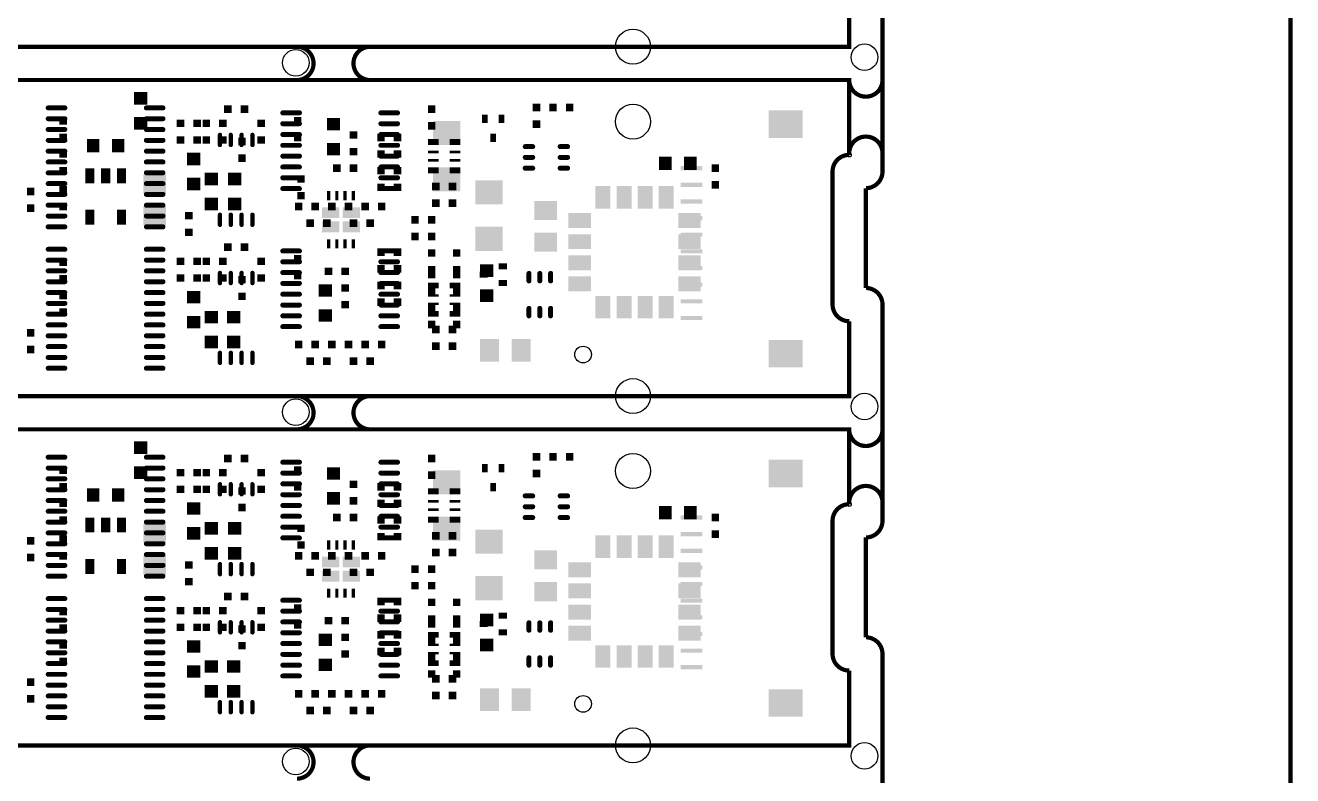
# Model space of a CAD drawing. Header units: inches. Extents: x -27 to 277, y -39 to 189.
# Drawn here: x 200.5 to 276.7, y 84.2 to 129.3 of the extents above; entities that cross this region are included whole.
import ezdxf

# ---------------------------------------------------------------- set-up
doc = ezdxf.new("R2010")
doc.units = ezdxf.units.IN
doc.header["$MEASUREMENT"] = 0
doc.layers.get('0').update_dxf_attribs({"color": 1})
for name, color, linetype in [('11_SPB', 52, 'Continuous'), ('12_SPT', 92, 'Continuous'), ('5_OL', 132, 'Continuous')]:
    doc.layers.add(name, color=color, linetype=linetype)

# ---------------------------------------------------------------- blocks, each defined once
blk = doc.blocks.new('D43ROUND0_254X0_254')
blk.add_circle((0, 0), 0.127)
blk = doc.blocks.new('D44ROUND2_10058X2_10058')
blk.add_circle((0, 0), 1.05)
blk = doc.blocks.new('D47ROUND1_6002X1_6002')
blk.add_circle((0, 0), 0.8)
blk = doc.blocks.new('D174OBLONG0_25999X0_87', base_point=(0.129995, 0.435))
at = {"const_width": 0.129995}
blk.add_lwpolyline([(0.064998, 0.129995, 1), (0.194993, 0.129995), (0.194993, 0.740005, 1), (0.064998, 0.740005), (0.064998, 0.129995)], format="xyb", dxfattribs=at)
blk = doc.blocks.new('D177SQUARE0_45001X0_45001')
blk.add_solid([(-0.225005, -0.225005), (0.225005, -0.225005), (-0.225005, 0.225005), (0.225005, 0.225005)])
blk = doc.blocks.new('D178OBLONG1_3X0_3', base_point=(0.65, 0.15))
at = {"const_width": 0.15}
blk.add_lwpolyline([(0.15, 0.225, 1), (0.15, 0.075), (1.15, 0.075, 1), (1.15, 0.225), (0.15, 0.225)], format="xyb", dxfattribs=at)
blk = doc.blocks.new('D179RECTANGLE0_8X0_75001')
blk.add_solid([(-0.4, -0.375005), (0.4, -0.375005), (-0.4, 0.375005), (0.4, 0.375005)])
blk = doc.blocks.new('D181RECTANGLE0_65001X0_15001')
blk.add_solid([(-0.325005, -0.075005), (0.325005, -0.075005), (-0.325005, 0.075005), (0.325005, 0.075005)])
blk = doc.blocks.new('D182RECTANGLE0_65001X0_35001')
blk.add_solid([(-0.325005, -0.175005), (0.325005, -0.175005), (-0.325005, 0.175005), (0.325005, 0.175005)])
blk = doc.blocks.new('D183OBLONG0_75001X0_3', base_point=(0.375, 0.15))
at = {"const_width": 0.15}
blk.add_lwpolyline([(0.15, 0.225, 1), (0.15, 0.075), (0.60001, 0.075, 1), (0.60001, 0.225), (0.15, 0.225)], format="xyb", dxfattribs=at)
blk = doc.blocks.new('D185RECTANGLE1_15001X1_35001')
blk.add_solid([(-0.575005, -0.675005), (0.575005, -0.675005), (-0.575005, 0.675005), (0.575005, 0.675005)])
blk = doc.blocks.new('D188OBLONG0_3X0_75001', base_point=(0.15, 0.375))
at = {"const_width": 0.15}
blk.add_lwpolyline([(0.075, 0.15, 1), (0.225, 0.15), (0.225, 0.60001, 1), (0.075, 0.60001), (0.075, 0.15)], format="xyb", dxfattribs=at)
blk = doc.blocks.new('D191RECTANGLE1_65001X1_45001')
blk.add_solid([(-0.825005, -0.725005), (0.825005, -0.725005), (-0.825005, 0.725005), (0.825005, 0.725005)])
blk = doc.blocks.new('D192RECTANGLE1_35001X1_15001')
blk.add_solid([(-0.675005, -0.575005), (0.675005, -0.575005), (-0.675005, 0.575005), (0.675005, 0.575005)])
blk = doc.blocks.new('D193RECTANGLE0_5X0_35001')
blk.add_solid([(-0.25, -0.175005), (0.25, -0.175005), (-0.25, 0.175005), (0.25, 0.175005)])
blk = doc.blocks.new('D184RECTANGLE0_75001X0_8')
blk.add_solid([(-0.375005, -0.4), (0.375005, -0.4), (-0.375005, 0.4), (0.375005, 0.4)])
blk = doc.blocks.new('D196RECTANGLE0_9X1_35001')
blk.add_solid([(-0.45, -0.675005), (0.45, -0.675005), (-0.45, 0.675005), (0.45, 0.675005)])
blk = doc.blocks.new('D197RECTANGLE1_35001X0_9')
blk.add_solid([(-0.675005, -0.45), (0.675005, -0.45), (-0.675005, 0.45), (0.675005, 0.45)])
blk = doc.blocks.new('D198RECTANGLE0_35001X0_5')
blk.add_solid([(-0.175005, -0.25), (0.175005, -0.25), (-0.175005, 0.25), (0.175005, 0.25)])
blk = doc.blocks.new('D45ROUND1X1')
blk.add_circle((0, 0), 0.5)
blk = doc.blocks.new('D203RECTANGLE0_2X0_55001')
blk.add_solid([(-0.1, -0.275005), (0.1, -0.275005), (-0.1, 0.275005), (0.1, 0.275005)])
blk = doc.blocks.new('D204RECTANGLE2_05001X1_65001')
blk.add_solid([(-1.025005, -0.825005), (1.025005, -0.825005), (-1.025005, 0.825005), (1.025005, 0.825005)])
blk = doc.blocks.new('D205RECTANGLE1_3X0_25001')
blk.add_solid([(-0.65, -0.125005), (0.65, -0.125005), (-0.65, 0.125005), (0.65, 0.125005)])
blk = doc.blocks.new('D209RECTANGLE0_55001X0_9')
blk.add_solid([(-0.275005, -0.45), (0.275005, -0.45), (-0.275005, 0.45), (0.275005, 0.45)])
blk = doc.blocks.new('D211RECTANGLE1_05001X0_65001')
blk.add_solid([(-0.525005, -0.325005), (0.525005, -0.325005), (-0.525005, 0.325005), (0.525005, 0.325005)])

msp = doc.modelspace()

# ---------------------------------------------------------------- linework, layer by layer
at = {"layer": '5_OL', "const_width": 0.254}
for points in [[(276.5298, 185.60034), (276.5298, -36.10102)], [(252.00102, 133.49986), (252.00102, 120.50014)], [(143.10106, 129.2987), (143.10106, 128.00076), (249.9995, 128.00076), (249.9995, 132.4991)], [(143.10106, 129.30124), (143.10106, 128.00076), (249.9995, 128.00076), (249.9995, 132.4991)], [(249.9995, 121.5009), (249.9995, 125.99924), (158.07944, 125.99924), (158.07944, 123.49988)], [(249.9995, 121.5009), (249.9995, 125.99924), (158.07944, 125.99924), (158.07944, 123.49988)], [(248.99874, 112.49914), (248.99874, 120.50014)], [(248.99874, 112.49914), (248.99874, 120.50014)], [(251.00026, 119.49938), (251.00026, 113.4999)], [(252.00102, 112.49914), (252.00102, 99.49942)], [(143.10106, 108.30052), (143.10106, 107.00004), (249.9995, 107.00004), (249.9995, 111.50092)], [(143.10106, 108.30052), (143.10106, 107.00004), (249.9995, 107.00004), (249.9995, 111.50092)], [(249.9995, 100.50018), (249.9995, 105.00106), (158.07944, 105.00106), (158.07944, 102.49916)], [(249.9995, 100.50018), (249.9995, 105.00106), (158.07944, 105.00106), (158.07944, 102.49916)], [(248.99874, 91.50096), (248.99874, 99.49942)], [(248.99874, 91.50096), (248.99874, 99.49942)], [(251.00026, 98.5012), (251.00026, 92.49918)], [(252.00102, 91.50096), (252.00102, 78.50124)], [(143.10106, 87.2998), (143.10106, 85.99932), (249.9995, 85.99932), (249.9995, 90.5002)], [(143.10106, 87.2998), (143.10106, 85.99932), (249.9995, 85.99932), (249.9995, 90.5002)]]:
    msp.add_lwpolyline(points, dxfattribs=at)
for points in [[(216.79916, 128.00076, -0.414214), (217.79992, 127)], [(220.20022, 127, -0.414214), (221.20098, 128.00076)], [(217.79992, 127, -0.414214), (216.79916, 125.99924)], [(221.20098, 125.99924, -0.414214), (220.20022, 127)], [(251.00026, 125.00102, -0.41347), (249.9995, 125.99924)], [(252.00102, 125.99924, -0.414214), (251.00026, 125.00102)], [(249.9995, 121.59996, -0.414214), (251.00026, 122.60072)], [(251.00026, 122.60072, -0.414214), (252.00102, 121.59996)], [(248.99874, 120.50014, -0.414214), (249.9995, 121.5009)], [(248.99874, 120.50014, -0.414214), (249.9995, 121.5009)], [(252.00102, 120.50014, -0.414214), (251.00026, 119.49938)], [(251.00026, 113.4999, -0.414214), (252.00102, 112.49914)], [(249.9995, 111.50092, -0.41347), (248.99874, 112.49914)], [(249.9995, 111.50092, -0.41347), (248.99874, 112.49914)], [(216.79916, 107.00004, -0.414214), (217.79992, 105.99928)], [(220.20022, 105.99928, -0.414214), (221.20098, 107.00004)], [(217.79992, 105.99928, -0.414214), (216.79916, 105.00106)], [(221.20098, 105.00106, -0.41347), (220.20022, 105.99928)], [(251.00026, 104.0003, -0.414214), (249.9995, 105.00106)], [(252.00102, 105.00106, -0.414214), (251.00026, 104.0003)], [(249.9995, 100.59924, -0.414214), (251.00026, 101.6)], [(251.00026, 101.6, -0.414214), (252.00102, 100.59924)], [(248.99874, 99.49942, -0.414214), (249.9995, 100.50018)], [(248.99874, 99.49942, -0.414214), (249.9995, 100.50018)], [(252.00102, 99.49942, -0.414214), (251.00026, 98.5012)], [(251.00026, 92.49918, -0.41347), (252.00102, 91.50096)], [(249.9995, 90.5002, -0.414214), (248.99874, 91.50096)], [(249.9995, 90.5002, -0.414214), (248.99874, 91.50096)], [(216.79916, 85.99932, -0.41347), (217.79992, 85.0011)], [(220.20022, 85.0011, -0.414214), (221.20098, 85.99932)], [(217.79992, 85.0011, -0.414214), (216.79916, 84.00034)], [(221.20098, 84.00034, -0.414214), (220.20022, 85.0011)]]:
    msp.add_lwpolyline(points, format="xyb", dxfattribs=at)

# ---------------------------------------------------------------- block references
at = {"layer": '11_SPB'}
for name, p in [('D178OBLONG1_3X0_3', (202.3491, 124.32538)), ('D178OBLONG1_3X0_3', (208.24952, 124.32538)), ('D177SQUARE0_45001X0_45001', (212.6488, 124.24918)), ('D177SQUARE0_45001X0_45001', (213.64956, 124.24918)), ('D177SQUARE0_45001X0_45001', (224.89922, 124.24918)), ('D177SQUARE0_45001X0_45001', (231.20096, 124.35078)), ('D177SQUARE0_45001X0_45001', (232.19918, 124.35078)), ('D177SQUARE0_45001X0_45001', (233.19994, 124.35078)), ('D178OBLONG1_3X0_3', (202.3491, 123.67514)), ('D178OBLONG1_3X0_3', (208.24952, 123.67514)), ('D177SQUARE0_45001X0_45001', (209.79892, 123.40082)), ('D177SQUARE0_45001X0_45001', (210.79968, 123.40082)), ('D178OBLONG1_3X0_3', (216.45118, 124.02566)), ('D178OBLONG1_3X0_3', (216.45118, 123.37542)), ('D178OBLONG1_3X0_3', (222.34906, 124.02566)), ('D178OBLONG1_3X0_3', (222.34906, 123.37542)), ('D177SQUARE0_45001X0_45001', (224.89922, 123.25096)), ('D198RECTANGLE0_35001X0_5', (228.09962, 123.67514)), ('D198RECTANGLE0_35001X0_5', (229.10038, 123.67514)), ('D177SQUARE0_45001X0_45001', (231.20096, 123.35002)), ('D178OBLONG1_3X0_3', (202.3491, 123.0249)), ('D178OBLONG1_3X0_3', (208.24952, 123.0249)), ('D174OBLONG0_25999X0_87', (212.17382, 122.40006)), ('D174OBLONG0_25999X0_87', (212.82406, 122.40006)), ('D174OBLONG0_25999X0_87', (213.4743, 122.40006)), ('D174OBLONG0_25999X0_87', (214.12454, 122.40006)), ('D178OBLONG1_3X0_3', (216.45118, 122.72518)), ('D178OBLONG1_3X0_3', (222.34906, 122.72518)), ('D198RECTANGLE0_35001X0_5', (228.6, 122.52452)), ('D178OBLONG1_3X0_3', (202.3491, 122.37466)), ('D178OBLONG1_3X0_3', (208.24952, 122.37466)), ('D177SQUARE0_45001X0_45001', (209.79892, 122.40006)), ('D177SQUARE0_45001X0_45001', (210.79968, 122.40006)), ('D178OBLONG1_3X0_3', (216.45118, 122.07494)), ('D178OBLONG1_3X0_3', (222.34906, 122.07494)), ('D182RECTANGLE0_65001X0_35001', (225.00082, 122.2756)), ('D182RECTANGLE0_65001X0_35001', (226.29876, 122.2756)), ('D183OBLONG0_75001X0_3', (230.74884, 121.99874)), ('D183OBLONG0_75001X0_3', (232.84942, 121.99874)), ('D178OBLONG1_3X0_3', (202.3491, 121.72442)), ('D178OBLONG1_3X0_3', (202.3491, 121.07418)), ('D178OBLONG1_3X0_3', (208.24952, 121.72442)), ('D178OBLONG1_3X0_3', (208.24952, 121.07418)), ('D179RECTANGLE0_8X0_75001', (210.59902, 121.24944)), ('D178OBLONG1_3X0_3', (216.45118, 121.4247)), ('D178OBLONG1_3X0_3', (222.34906, 121.4247)), ('D181RECTANGLE0_65001X0_15001', (225.00082, 121.67616)), ('D181RECTANGLE0_65001X0_15001', (225.00082, 121.17578)), ('D181RECTANGLE0_65001X0_15001', (226.29876, 121.67616)), ('D181RECTANGLE0_65001X0_15001', (226.29876, 121.17578)), ('D183OBLONG0_75001X0_3', (230.74884, 121.35104)), ('D183OBLONG0_75001X0_3', (232.84942, 121.35104)), ('D184RECTANGLE0_75001X0_8', (238.9505, 121.00052)), ('D184RECTANGLE0_75001X0_8', (240.4491, 121.00052)), ('D178OBLONG1_3X0_3', (202.3491, 120.42394)), ('D178OBLONG1_3X0_3', (208.24952, 120.42394)), ('D178OBLONG1_3X0_3', (216.45118, 120.77446)), ('D178OBLONG1_3X0_3', (222.34906, 120.77446)), ('D182RECTANGLE0_65001X0_35001', (225.00082, 120.5738)), ('D182RECTANGLE0_65001X0_35001', (226.29876, 120.5738)), ('D183OBLONG0_75001X0_3', (230.74884, 120.7008)), ('D183OBLONG0_75001X0_3', (232.84942, 120.7008)), ('D177SQUARE0_45001X0_45001', (241.95024, 120.7008)), ('D178OBLONG1_3X0_3', (202.3491, 119.7737)), ('D178OBLONG1_3X0_3', (208.24952, 119.7737)), ('D179RECTANGLE0_8X0_75001', (210.59902, 119.75084)), ('D178OBLONG1_3X0_3', (216.45118, 120.12422)), ('D178OBLONG1_3X0_3', (216.45118, 119.47398)), ('D178OBLONG1_3X0_3', (222.34906, 120.12422)), ('D178OBLONG1_3X0_3', (222.34906, 119.47398)), ('D177SQUARE0_45001X0_45001', (225.15068, 119.60098)), ('D177SQUARE0_45001X0_45001', (226.1489, 119.60098)), ('D191RECTANGLE1_65001X1_45001', (228.35108, 119.24792)), ('D196RECTANGLE0_9X1_35001', (235.19384, 118.95074)), ('D196RECTANGLE0_9X1_35001', (236.46384, 118.95074)), ('D196RECTANGLE0_9X1_35001', (237.73384, 118.95074)), ('D196RECTANGLE0_9X1_35001', (239.00384, 118.95074)), ('D177SQUARE0_45001X0_45001', (241.95024, 119.70004)), ('D177SQUARE0_45001X0_45001', (200.7997, 119.29872)), ('D178OBLONG1_3X0_3', (202.3491, 119.126)), ('D178OBLONG1_3X0_3', (208.24952, 119.126)), ('D177SQUARE0_45001X0_45001', (200.7997, 118.3005)), ('D178OBLONG1_3X0_3', (202.3491, 118.47576)), ('D178OBLONG1_3X0_3', (208.24952, 118.47576)), ('D177SQUARE0_45001X0_45001', (216.90076, 118.39956)), ('D177SQUARE0_45001X0_45001', (217.89898, 118.39956)), ('D177SQUARE0_45001X0_45001', (218.89974, 118.39956)), ('D177SQUARE0_45001X0_45001', (219.9005, 118.39956)), ('D177SQUARE0_45001X0_45001', (220.90126, 118.39956)), ('D177SQUARE0_45001X0_45001', (221.89948, 118.39956)), ('D177SQUARE0_45001X0_45001', (225.15068, 118.60022)), ('D177SQUARE0_45001X0_45001', (226.1489, 118.60022)), ('D192RECTANGLE1_35001X1_15001', (231.7496, 118.15318)), ('D178OBLONG1_3X0_3', (202.3491, 117.82552)), ('D178OBLONG1_3X0_3', (202.3491, 117.17528)), ('D178OBLONG1_3X0_3', (208.24952, 117.82552)), ('D178OBLONG1_3X0_3', (208.24952, 117.17528)), ('D174OBLONG0_25999X0_87', (212.17382, 117.59946)), ('D174OBLONG0_25999X0_87', (212.82406, 117.59946)), ('D174OBLONG0_25999X0_87', (213.4743, 117.59946)), ('D174OBLONG0_25999X0_87', (214.12454, 117.59946)), ('D177SQUARE0_45001X0_45001', (217.59926, 117.3988)), ('D177SQUARE0_45001X0_45001', (218.60002, 117.3988)), ('D177SQUARE0_45001X0_45001', (220.20022, 117.3988)), ('D177SQUARE0_45001X0_45001', (221.20098, 117.3988)), ('D177SQUARE0_45001X0_45001', (223.901, 117.59946)), ('D177SQUARE0_45001X0_45001', (224.89922, 117.59946)), ('D197RECTANGLE1_35001X0_9', (233.79938, 117.55374)), ('D197RECTANGLE1_35001X0_9', (240.40084, 117.55374)), ('D177SQUARE0_45001X0_45001', (223.901, 116.5987)), ('D177SQUARE0_45001X0_45001', (224.89922, 116.5987)), ('D191RECTANGLE1_65001X1_45001', (228.35108, 116.45392)), ('D192RECTANGLE1_35001X1_15001', (231.7496, 116.24818)), ('D197RECTANGLE1_35001X0_9', (233.79938, 116.28374)), ('D197RECTANGLE1_35001X0_9', (240.40084, 116.28374)), ('D178OBLONG1_3X0_3', (202.3491, 115.824)), ('D178OBLONG1_3X0_3', (208.24952, 115.824)), ('D177SQUARE0_45001X0_45001', (212.6488, 115.951)), ('D177SQUARE0_45001X0_45001', (213.64956, 115.951)), ('D178OBLONG1_3X0_3', (216.45118, 115.72494)), ('D178OBLONG1_3X0_3', (222.34906, 115.72494)), ('D177SQUARE0_45001X0_45001', (224.89922, 115.60048)), ('D177SQUARE0_45001X0_45001', (226.40036, 115.60048)), ('D178OBLONG1_3X0_3', (202.3491, 115.17376)), ('D178OBLONG1_3X0_3', (208.24952, 115.17376)), ('D177SQUARE0_45001X0_45001', (209.79892, 115.1001)), ('D177SQUARE0_45001X0_45001', (210.79968, 115.1001)), ('D178OBLONG1_3X0_3', (216.45118, 115.0747)), ('D178OBLONG1_3X0_3', (222.34906, 115.0747)), ('D197RECTANGLE1_35001X0_9', (233.79938, 115.01374)), ('D197RECTANGLE1_35001X0_9', (240.40084, 115.01374)), ('D178OBLONG1_3X0_3', (202.3491, 114.52606)), ('D178OBLONG1_3X0_3', (208.24952, 114.52606)), ('D177SQUARE0_45001X0_45001', (209.79892, 114.09934)), ('D177SQUARE0_45001X0_45001', (210.79968, 114.09934)), ('D174OBLONG0_25999X0_87', (212.17382, 114.09934)), ('D174OBLONG0_25999X0_87', (212.82406, 114.09934)), ('D174OBLONG0_25999X0_87', (213.4743, 114.09934)), ('D174OBLONG0_25999X0_87', (214.12454, 114.09934)), ('D178OBLONG1_3X0_3', (216.45118, 114.42446)), ('D178OBLONG1_3X0_3', (222.34906, 114.42446)), ('D177SQUARE0_45001X0_45001', (224.89922, 114.59972)), ('D177SQUARE0_45001X0_45001', (226.40036, 114.59972)), ('D193RECTANGLE0_5X0_35001', (228.02596, 114.3)), ('D193RECTANGLE0_5X0_35001', (229.17404, 114.80038)), ('D188OBLONG0_3X0_75001', (230.74884, 114.15014)), ('D188OBLONG0_3X0_75001', (231.39908, 114.15014)), ('D188OBLONG0_3X0_75001', (232.04932, 114.15014)), ('D178OBLONG1_3X0_3', (202.3491, 113.87582)), ('D178OBLONG1_3X0_3', (208.24952, 113.87582)), ('D178OBLONG1_3X0_3', (216.45118, 113.77422)), ('D178OBLONG1_3X0_3', (222.34906, 113.77422)), ('D182RECTANGLE0_65001X0_35001', (225.00082, 113.64976)), ('D182RECTANGLE0_65001X0_35001', (226.29876, 113.64976)), ('D193RECTANGLE0_5X0_35001', (229.17404, 113.79962)), ('D197RECTANGLE1_35001X0_9', (233.79938, 113.74374)), ('D197RECTANGLE1_35001X0_9', (240.40084, 113.74374)), ('D178OBLONG1_3X0_3', (202.3491, 113.22558)), ('D178OBLONG1_3X0_3', (208.24952, 113.22558)), ('D179RECTANGLE0_8X0_75001', (210.59902, 112.94872)), ('D178OBLONG1_3X0_3', (216.45118, 113.12398)), ('D178OBLONG1_3X0_3', (222.34906, 113.12398)), ('D181RECTANGLE0_65001X0_15001', (225.00082, 113.05032)), ('D181RECTANGLE0_65001X0_15001', (226.29876, 113.05032)), ('D196RECTANGLE0_9X1_35001', (235.19384, 112.34928)), ('D196RECTANGLE0_9X1_35001', (236.46384, 112.34928)), ('D196RECTANGLE0_9X1_35001', (237.73384, 112.34928)), ('D196RECTANGLE0_9X1_35001', (239.00384, 112.34928)), ('D178OBLONG1_3X0_3', (202.3491, 112.57534)), ('D178OBLONG1_3X0_3', (202.3491, 111.9251)), ('D178OBLONG1_3X0_3', (208.24952, 112.57534)), ('D178OBLONG1_3X0_3', (208.24952, 111.9251)), ('D178OBLONG1_3X0_3', (216.45118, 112.47374)), ('D178OBLONG1_3X0_3', (222.34906, 112.47374)), ('D181RECTANGLE0_65001X0_15001', (225.00082, 112.54994)), ('D182RECTANGLE0_65001X0_35001', (225.00082, 111.9505)), ('D181RECTANGLE0_65001X0_15001', (226.29876, 112.54994)), ('D182RECTANGLE0_65001X0_35001', (226.29876, 111.9505)), ('D188OBLONG0_3X0_75001', (230.74884, 112.04956)), ('D188OBLONG0_3X0_75001', (231.39908, 112.04956)), ('D188OBLONG0_3X0_75001', (232.04932, 112.04956)), ('D178OBLONG1_3X0_3', (202.3491, 111.27486)), ('D178OBLONG1_3X0_3', (208.24952, 111.27486)), ('D179RECTANGLE0_8X0_75001', (210.59902, 111.45012)), ('D178OBLONG1_3X0_3', (216.45118, 111.82604)), ('D178OBLONG1_3X0_3', (216.45118, 111.1758)), ('D178OBLONG1_3X0_3', (222.34906, 111.82604)), ('D178OBLONG1_3X0_3', (222.34906, 111.1758)), ('D177SQUARE0_45001X0_45001', (225.15068, 111.00054)), ('D177SQUARE0_45001X0_45001', (226.1489, 111.00054)), ('D177SQUARE0_45001X0_45001', (200.7997, 110.79988)), ('D178OBLONG1_3X0_3', (202.3491, 110.62462)), ('D178OBLONG1_3X0_3', (208.24952, 110.62462)), ('D177SQUARE0_45001X0_45001', (200.7997, 109.79912)), ('D178OBLONG1_3X0_3', (202.3491, 109.97438)), ('D178OBLONG1_3X0_3', (208.24952, 109.97438)), ('D174OBLONG0_25999X0_87', (212.17382, 109.29874)), ('D174OBLONG0_25999X0_87', (212.82406, 109.29874)), ('D174OBLONG0_25999X0_87', (213.4743, 109.29874)), ('D174OBLONG0_25999X0_87', (214.12454, 109.29874)), ('D177SQUARE0_45001X0_45001', (216.90076, 110.09884)), ('D177SQUARE0_45001X0_45001', (217.89898, 110.09884)), ('D177SQUARE0_45001X0_45001', (218.89974, 110.09884)), ('D177SQUARE0_45001X0_45001', (219.9005, 110.09884)), ('D177SQUARE0_45001X0_45001', (220.90126, 110.09884)), ('D177SQUARE0_45001X0_45001', (221.89948, 110.09884)), ('D177SQUARE0_45001X0_45001', (225.15068, 109.99978)), ('D177SQUARE0_45001X0_45001', (226.1489, 109.99978)), ('D185RECTANGLE1_15001X1_35001', (228.3714, 109.75086)), ('D185RECTANGLE1_15001X1_35001', (230.2764, 109.75086)), ('D45ROUND1X1', (234.00004, 109.4994)), ('D178OBLONG1_3X0_3', (202.3491, 109.32414)), ('D178OBLONG1_3X0_3', (208.24952, 109.32414)), ('D177SQUARE0_45001X0_45001', (217.59926, 109.10062)), ('D177SQUARE0_45001X0_45001', (218.60002, 109.10062)), ('D177SQUARE0_45001X0_45001', (220.20022, 109.10062)), ('D177SQUARE0_45001X0_45001', (221.20098, 109.10062)), ('D178OBLONG1_3X0_3', (202.3491, 108.6739)), ('D178OBLONG1_3X0_3', (208.24952, 108.6739)), ('D178OBLONG1_3X0_3', (202.3491, 103.32466)), ('D178OBLONG1_3X0_3', (208.24952, 103.32466)), ('D177SQUARE0_45001X0_45001', (212.6488, 103.251)), ('D177SQUARE0_45001X0_45001', (213.64956, 103.251)), ('D178OBLONG1_3X0_3', (216.45118, 103.02494)), ('D178OBLONG1_3X0_3', (222.34906, 103.02494)), ('D177SQUARE0_45001X0_45001', (224.89922, 103.251)), ('D198RECTANGLE0_35001X0_5', (228.09962, 102.67442)), ('D198RECTANGLE0_35001X0_5', (229.10038, 102.67442)), ('D177SQUARE0_45001X0_45001', (231.20096, 103.35006)), ('D177SQUARE0_45001X0_45001', (232.19918, 103.35006)), ('D177SQUARE0_45001X0_45001', (233.19994, 103.35006)), ('D178OBLONG1_3X0_3', (202.3491, 102.67442)), ('D178OBLONG1_3X0_3', (202.3491, 102.02418)), ('D178OBLONG1_3X0_3', (208.24952, 102.67442)), ('D178OBLONG1_3X0_3', (208.24952, 102.02418)), ('D177SQUARE0_45001X0_45001', (209.79892, 102.4001)), ('D177SQUARE0_45001X0_45001', (210.79968, 102.4001)), ('D178OBLONG1_3X0_3', (216.45118, 102.3747)), ('D178OBLONG1_3X0_3', (222.34906, 102.3747)), ('D177SQUARE0_45001X0_45001', (224.89922, 102.25024)), ('D177SQUARE0_45001X0_45001', (231.20096, 102.3493)), ('D178OBLONG1_3X0_3', (202.3491, 101.37394)), ('D178OBLONG1_3X0_3', (208.24952, 101.37394)), ('D177SQUARE0_45001X0_45001', (209.79892, 101.39934)), ('D177SQUARE0_45001X0_45001', (210.79968, 101.39934)), ('D174OBLONG0_25999X0_87', (212.17382, 101.39934)), ('D174OBLONG0_25999X0_87', (212.82406, 101.39934)), ('D174OBLONG0_25999X0_87', (213.4743, 101.39934)), ('D174OBLONG0_25999X0_87', (214.12454, 101.39934)), ('D178OBLONG1_3X0_3', (216.45118, 101.72446)), ('D178OBLONG1_3X0_3', (222.34906, 101.72446)), ('D182RECTANGLE0_65001X0_35001', (225.00082, 101.27488)), ('D182RECTANGLE0_65001X0_35001', (226.29876, 101.27488)), ('D198RECTANGLE0_35001X0_5', (228.6, 101.5238)), ('D178OBLONG1_3X0_3', (202.3491, 100.7237)), ('D178OBLONG1_3X0_3', (208.24952, 100.7237)), ('D179RECTANGLE0_8X0_75001', (210.59902, 100.24872)), ('D178OBLONG1_3X0_3', (216.45118, 101.07422)), ('D178OBLONG1_3X0_3', (216.45118, 100.42398)), ('D178OBLONG1_3X0_3', (222.34906, 101.07422)), ('D178OBLONG1_3X0_3', (222.34906, 100.42398)), ('D181RECTANGLE0_65001X0_15001', (225.00082, 100.67544)), ('D181RECTANGLE0_65001X0_15001', (226.29876, 100.67544)), ('D183OBLONG0_75001X0_3', (230.74884, 101.00056)), ('D183OBLONG0_75001X0_3', (232.84942, 101.00056)), ('D178OBLONG1_3X0_3', (202.3491, 100.076)), ('D178OBLONG1_3X0_3', (208.24952, 100.076)), ('D178OBLONG1_3X0_3', (216.45118, 99.77374)), ('D178OBLONG1_3X0_3', (222.34906, 99.77374)), ('D181RECTANGLE0_65001X0_15001', (225.00082, 100.17506)), ('D181RECTANGLE0_65001X0_15001', (226.29876, 100.17506)), ('D183OBLONG0_75001X0_3', (230.74884, 100.35032)), ('D183OBLONG0_75001X0_3', (230.74884, 99.70008)), ('D183OBLONG0_75001X0_3', (232.84942, 100.35032)), ('D183OBLONG0_75001X0_3', (232.84942, 99.70008)), ('D184RECTANGLE0_75001X0_8', (238.9505, 99.9998)), ('D184RECTANGLE0_75001X0_8', (240.4491, 99.9998)), ('D177SQUARE0_45001X0_45001', (241.95024, 99.70008)), ('D178OBLONG1_3X0_3', (202.3491, 99.42576)), ('D178OBLONG1_3X0_3', (208.24952, 99.42576)), ('D179RECTANGLE0_8X0_75001', (210.59902, 98.75012)), ('D178OBLONG1_3X0_3', (216.45118, 99.12604)), ('D178OBLONG1_3X0_3', (222.34906, 99.12604)), ('D182RECTANGLE0_65001X0_35001', (225.00082, 99.57562)), ('D182RECTANGLE0_65001X0_35001', (226.29876, 99.57562)), ('D177SQUARE0_45001X0_45001', (200.7997, 98.30054)), ('D178OBLONG1_3X0_3', (202.3491, 98.77552)), ('D178OBLONG1_3X0_3', (202.3491, 98.12528)), ('D178OBLONG1_3X0_3', (208.24952, 98.77552)), ('D178OBLONG1_3X0_3', (208.24952, 98.12528)), ('D178OBLONG1_3X0_3', (216.45118, 98.4758)), ('D178OBLONG1_3X0_3', (222.34906, 98.4758)), ('D177SQUARE0_45001X0_45001', (225.15068, 98.60026)), ('D177SQUARE0_45001X0_45001', (226.1489, 98.60026)), ('D191RECTANGLE1_65001X1_45001', (228.35108, 98.2472)), ('D196RECTANGLE0_9X1_35001', (235.19384, 97.95002)), ('D196RECTANGLE0_9X1_35001', (236.46384, 97.95002)), ('D196RECTANGLE0_9X1_35001', (237.73384, 97.95002)), ('D196RECTANGLE0_9X1_35001', (239.00384, 97.95002)), ('D177SQUARE0_45001X0_45001', (241.95024, 98.69932)), ('D177SQUARE0_45001X0_45001', (200.7997, 97.29978)), ('D178OBLONG1_3X0_3', (202.3491, 97.47504)), ('D178OBLONG1_3X0_3', (208.24952, 97.47504)), ('D177SQUARE0_45001X0_45001', (216.90076, 97.39884)), ('D177SQUARE0_45001X0_45001', (217.89898, 97.39884)), ('D177SQUARE0_45001X0_45001', (218.89974, 97.39884)), ('D177SQUARE0_45001X0_45001', (219.9005, 97.39884)), ('D177SQUARE0_45001X0_45001', (220.90126, 97.39884)), ('D177SQUARE0_45001X0_45001', (221.89948, 97.39884)), ('D177SQUARE0_45001X0_45001', (225.15068, 97.5995)), ('D177SQUARE0_45001X0_45001', (226.1489, 97.5995)), ('D192RECTANGLE1_35001X1_15001', (231.7496, 97.15246)), ('D178OBLONG1_3X0_3', (202.3491, 96.8248)), ('D178OBLONG1_3X0_3', (208.24952, 96.8248)), ('D174OBLONG0_25999X0_87', (212.17382, 96.59874)), ('D174OBLONG0_25999X0_87', (212.82406, 96.59874)), ('D174OBLONG0_25999X0_87', (213.4743, 96.59874)), ('D174OBLONG0_25999X0_87', (214.12454, 96.59874)), ('D177SQUARE0_45001X0_45001', (223.901, 96.59874)), ('D177SQUARE0_45001X0_45001', (224.89922, 96.59874)), ('D197RECTANGLE1_35001X0_9', (233.79938, 96.55556)), ('D197RECTANGLE1_35001X0_9', (240.40084, 96.55556)), ('D178OBLONG1_3X0_3', (202.3491, 96.17456)), ('D178OBLONG1_3X0_3', (208.24952, 96.17456)), ('D177SQUARE0_45001X0_45001', (217.59926, 96.40062)), ('D177SQUARE0_45001X0_45001', (218.60002, 96.40062)), ('D177SQUARE0_45001X0_45001', (220.20022, 96.40062)), ('D177SQUARE0_45001X0_45001', (221.20098, 96.40062)), ('D191RECTANGLE1_65001X1_45001', (228.35108, 95.4532)), ('D177SQUARE0_45001X0_45001', (223.901, 95.60052)), ('D177SQUARE0_45001X0_45001', (224.89922, 95.60052)), ('D192RECTANGLE1_35001X1_15001', (231.7496, 95.24746)), ('D197RECTANGLE1_35001X0_9', (233.79938, 95.28556)), ('D197RECTANGLE1_35001X0_9', (240.40084, 95.28556)), ('D178OBLONG1_3X0_3', (202.3491, 94.82582)), ('D178OBLONG1_3X0_3', (208.24952, 94.82582)), ('D177SQUARE0_45001X0_45001', (212.6488, 94.95028)), ('D177SQUARE0_45001X0_45001', (213.64956, 94.95028)), ('D178OBLONG1_3X0_3', (216.45118, 94.72422)), ('D178OBLONG1_3X0_3', (222.34906, 94.72422)), ('D177SQUARE0_45001X0_45001', (224.89922, 94.59976)), ('D177SQUARE0_45001X0_45001', (226.40036, 94.59976)), ('D197RECTANGLE1_35001X0_9', (233.79938, 94.01556)), ('D197RECTANGLE1_35001X0_9', (240.40084, 94.01556)), ('D178OBLONG1_3X0_3', (202.3491, 94.17558)), ('D178OBLONG1_3X0_3', (208.24952, 94.17558)), ('D177SQUARE0_45001X0_45001', (209.79892, 94.09938)), ('D177SQUARE0_45001X0_45001', (210.79968, 94.09938)), ('D178OBLONG1_3X0_3', (216.45118, 94.07398)), ('D178OBLONG1_3X0_3', (222.34906, 94.07398)), ('D177SQUARE0_45001X0_45001', (224.89922, 93.599)), ('D177SQUARE0_45001X0_45001', (226.40036, 93.599)), ('D193RECTANGLE0_5X0_35001', (229.17404, 93.79966)), ('D178OBLONG1_3X0_3', (202.3491, 93.52534)), ('D178OBLONG1_3X0_3', (202.3491, 92.8751)), ('D178OBLONG1_3X0_3', (208.24952, 93.52534)), ('D178OBLONG1_3X0_3', (208.24952, 92.8751)), ('D177SQUARE0_45001X0_45001', (209.79892, 93.10116)), ('D177SQUARE0_45001X0_45001', (210.79968, 93.10116)), ('D174OBLONG0_25999X0_87', (212.17382, 93.10116)), ('D174OBLONG0_25999X0_87', (212.82406, 93.10116)), ('D174OBLONG0_25999X0_87', (213.4743, 93.10116)), ('D174OBLONG0_25999X0_87', (214.12454, 93.10116)), ('D178OBLONG1_3X0_3', (216.45118, 93.42374)), ('D178OBLONG1_3X0_3', (222.34906, 93.42374)), ('D193RECTANGLE0_5X0_35001', (228.02596, 93.29928)), ('D193RECTANGLE0_5X0_35001', (229.17404, 92.7989)), ('D188OBLONG0_3X0_75001', (230.74884, 93.14942)), ('D188OBLONG0_3X0_75001', (231.39908, 93.14942)), ('D188OBLONG0_3X0_75001', (232.04932, 93.14942)), ('D197RECTANGLE1_35001X0_9', (233.79938, 92.74556)), ('D197RECTANGLE1_35001X0_9', (240.40084, 92.74556)), ('D178OBLONG1_3X0_3', (202.3491, 92.22486)), ('D178OBLONG1_3X0_3', (208.24952, 92.22486)), ('D179RECTANGLE0_8X0_75001', (210.59902, 91.95054)), ('D178OBLONG1_3X0_3', (216.45118, 92.77604)), ('D178OBLONG1_3X0_3', (216.45118, 92.1258)), ('D178OBLONG1_3X0_3', (222.34906, 92.77604)), ('D178OBLONG1_3X0_3', (222.34906, 92.1258)), ('D182RECTANGLE0_65001X0_35001', (225.00082, 92.64904)), ('D182RECTANGLE0_65001X0_35001', (226.29876, 92.64904)), ('D178OBLONG1_3X0_3', (202.3491, 91.57462)), ('D178OBLONG1_3X0_3', (208.24952, 91.57462)), ('D178OBLONG1_3X0_3', (216.45118, 91.47556)), ('D178OBLONG1_3X0_3', (222.34906, 91.47556)), ('D181RECTANGLE0_65001X0_15001', (225.00082, 92.0496)), ('D181RECTANGLE0_65001X0_15001', (225.00082, 91.54922)), ('D181RECTANGLE0_65001X0_15001', (226.29876, 92.0496)), ('D181RECTANGLE0_65001X0_15001', (226.29876, 91.54922)), ('D188OBLONG0_3X0_75001', (230.74884, 91.04884)), ('D188OBLONG0_3X0_75001', (231.39908, 91.04884)), ('D188OBLONG0_3X0_75001', (232.04932, 91.04884)), ('D196RECTANGLE0_9X1_35001', (235.19384, 91.3511)), ('D196RECTANGLE0_9X1_35001', (236.46384, 91.3511)), ('D196RECTANGLE0_9X1_35001', (237.73384, 91.3511)), ('D196RECTANGLE0_9X1_35001', (239.00384, 91.3511)), ('D178OBLONG1_3X0_3', (202.3491, 90.92438)), ('D178OBLONG1_3X0_3', (208.24952, 90.92438)), ('D179RECTANGLE0_8X0_75001', (210.59902, 90.4494)), ('D178OBLONG1_3X0_3', (216.45118, 90.82532)), ('D178OBLONG1_3X0_3', (222.34906, 90.82532)), ('D182RECTANGLE0_65001X0_35001', (225.00082, 90.94978)), ('D182RECTANGLE0_65001X0_35001', (226.29876, 90.94978)), ('D177SQUARE0_45001X0_45001', (200.7997, 89.79916)), ('D178OBLONG1_3X0_3', (202.3491, 90.27414)), ('D178OBLONG1_3X0_3', (208.24952, 90.27414)), ('D178OBLONG1_3X0_3', (216.45118, 90.17508)), ('D178OBLONG1_3X0_3', (222.34906, 90.17508)), ('D177SQUARE0_45001X0_45001', (225.15068, 89.99982)), ('D177SQUARE0_45001X0_45001', (226.1489, 89.99982)), ('D178OBLONG1_3X0_3', (202.3491, 89.6239)), ('D178OBLONG1_3X0_3', (208.24952, 89.6239)), ('D177SQUARE0_45001X0_45001', (216.90076, 89.10066)), ('D177SQUARE0_45001X0_45001', (217.89898, 89.10066)), ('D177SQUARE0_45001X0_45001', (218.89974, 89.10066)), ('D177SQUARE0_45001X0_45001', (219.9005, 89.10066)), ('D177SQUARE0_45001X0_45001', (220.90126, 89.10066)), ('D177SQUARE0_45001X0_45001', (221.89948, 89.10066)), ('D177SQUARE0_45001X0_45001', (225.15068, 88.99906)), ('D177SQUARE0_45001X0_45001', (226.1489, 88.99906)), ('D185RECTANGLE1_15001X1_35001', (228.3714, 88.75014)), ('D185RECTANGLE1_15001X1_35001', (230.2764, 88.75014)), ('D177SQUARE0_45001X0_45001', (200.7997, 88.80094)), ('D178OBLONG1_3X0_3', (202.3491, 88.97366)), ('D178OBLONG1_3X0_3', (202.3491, 88.32596)), ('D178OBLONG1_3X0_3', (208.24952, 88.97366)), ('D178OBLONG1_3X0_3', (208.24952, 88.32596)), ('D174OBLONG0_25999X0_87', (212.17382, 88.30056)), ('D174OBLONG0_25999X0_87', (212.82406, 88.30056)), ('D174OBLONG0_25999X0_87', (213.4743, 88.30056)), ('D174OBLONG0_25999X0_87', (214.12454, 88.30056)), ('D45ROUND1X1', (234.00004, 88.49868)), ('D178OBLONG1_3X0_3', (202.3491, 87.67572)), ('D178OBLONG1_3X0_3', (208.24952, 87.67572)), ('D177SQUARE0_45001X0_45001', (217.59926, 88.0999)), ('D177SQUARE0_45001X0_45001', (218.60002, 88.0999)), ('D177SQUARE0_45001X0_45001', (220.20022, 88.0999)), ('D177SQUARE0_45001X0_45001', (221.20098, 88.0999))]:
    msp.add_blockref(name, p, dxfattribs=at)
at = {"layer": '12_SPT'}
for name, p in [('D179RECTANGLE0_8X0_75001', (207.40116, 124.89942)), ('D177SQUARE0_45001X0_45001', (202.75042, 123.55068)), ('D179RECTANGLE0_8X0_75001', (207.40116, 123.40082)), ('D177SQUARE0_45001X0_45001', (211.35086, 123.40082)), ('D177SQUARE0_45001X0_45001', (212.34908, 123.40082)), ('D177SQUARE0_45001X0_45001', (214.65032, 123.40082)), ('D177SQUARE0_45001X0_45001', (216.84996, 123.55068)), ('D179RECTANGLE0_8X0_75001', (218.9988, 123.35002)), ('D191RECTANGLE1_65001X1_45001', (225.80092, 122.8217)), ('D204RECTANGLE2_05001X1_65001', (246.17934, 123.35002)), ('D177SQUARE0_45001X0_45001', (202.75042, 122.54992)), ('D177SQUARE0_45001X0_45001', (216.84996, 122.54992)), ('D177SQUARE0_45001X0_45001', (220.20022, 122.69978)), ('D177SQUARE0_45001X0_45001', (221.85122, 122.54992)), ('D177SQUARE0_45001X0_45001', (222.84944, 122.54992)), ('D184RECTANGLE0_75001X0_8', (204.54874, 122.04954)), ('D184RECTANGLE0_75001X0_8', (206.04988, 122.04954)), ('D177SQUARE0_45001X0_45001', (211.35086, 122.40006)), ('D177SQUARE0_45001X0_45001', (212.34908, 122.40006)), ('D177SQUARE0_45001X0_45001', (213.4997, 122.301)), ('D177SQUARE0_45001X0_45001', (214.65032, 122.40006)), ('D179RECTANGLE0_8X0_75001', (218.9988, 121.84888)), ('D177SQUARE0_45001X0_45001', (220.20022, 121.69902)), ('D177SQUARE0_45001X0_45001', (202.75042, 121.54916)), ('D177SQUARE0_45001X0_45001', (213.4997, 121.30024)), ('D177SQUARE0_45001X0_45001', (221.85122, 121.54916)), ('D177SQUARE0_45001X0_45001', (222.84944, 121.54916)), ('D177SQUARE0_45001X0_45001', (202.75042, 120.55094)), ('D209RECTANGLE0_55001X0_9', (204.35062, 120.24868)), ('D209RECTANGLE0_55001X0_9', (205.30058, 120.24868)), ('D209RECTANGLE0_55001X0_9', (206.25054, 120.24868)), ('D179RECTANGLE0_8X0_75001', (211.65058, 120.05056)), ('D179RECTANGLE0_8X0_75001', (213.05012, 120.05056)), ('D177SQUARE0_45001X0_45001', (219.19946, 120.7008)), ('D177SQUARE0_45001X0_45001', (220.20022, 120.7008)), ('D177SQUARE0_45001X0_45001', (221.85122, 120.55094)), ('D177SQUARE0_45001X0_45001', (222.84944, 120.55094)), ('D191RECTANGLE1_65001X1_45001', (225.80092, 120.0277)), ('D205RECTANGLE1_3X0_25001', (240.52022, 120.7008)), ('D177SQUARE0_45001X0_45001', (202.75042, 119.40032)), ('D192RECTANGLE1_35001X1_15001', (208.24952, 119.75338)), ('D177SQUARE0_45001X0_45001', (217.05062, 120.05056)), ('D177SQUARE0_45001X0_45001', (221.85122, 119.55018)), ('D177SQUARE0_45001X0_45001', (222.84944, 119.55018)), ('D205RECTANGLE1_3X0_25001', (240.52022, 119.70004)), ('D179RECTANGLE0_8X0_75001', (211.65058, 118.54942)), ('D179RECTANGLE0_8X0_75001', (213.05012, 118.54942)), ('D177SQUARE0_45001X0_45001', (217.05062, 119.0498)), ('D203RECTANGLE0_2X0_55001', (218.69908, 119.0498)), ('D203RECTANGLE0_2X0_55001', (219.19946, 119.0498)), ('D203RECTANGLE0_2X0_55001', (219.69984, 119.0498)), ('D203RECTANGLE0_2X0_55001', (220.20022, 119.0498)), ('D177SQUARE0_45001X0_45001', (202.75042, 118.39956)), ('D209RECTANGLE0_55001X0_9', (204.35062, 117.74932)), ('D209RECTANGLE0_55001X0_9', (206.25054, 117.74932)), ('D192RECTANGLE1_35001X1_15001', (208.24952, 117.84838)), ('D211RECTANGLE1_05001X0_65001', (218.82608, 118.02364)), ('D211RECTANGLE1_05001X0_65001', (220.07576, 118.02364)), ('D205RECTANGLE1_3X0_25001', (240.52022, 118.69928)), ('D177SQUARE0_45001X0_45001', (210.2993, 117.85092)), ('D211RECTANGLE1_05001X0_65001', (218.82608, 117.17528)), ('D211RECTANGLE1_05001X0_65001', (220.07576, 117.17528)), ('D205RECTANGLE1_3X0_25001', (240.52022, 117.70106)), ('D177SQUARE0_45001X0_45001', (210.2993, 116.85016)), ('D205RECTANGLE1_3X0_25001', (240.52022, 116.7003)), ('D203RECTANGLE0_2X0_55001', (218.69908, 116.14912)), ('D203RECTANGLE0_2X0_55001', (219.19946, 116.14912)), ('D203RECTANGLE0_2X0_55001', (219.69984, 116.14912)), ('D203RECTANGLE0_2X0_55001', (220.20022, 116.14912)), ('D177SQUARE0_45001X0_45001', (221.85122, 115.64874)), ('D177SQUARE0_45001X0_45001', (222.84944, 115.64874)), ('D205RECTANGLE1_3X0_25001', (240.52022, 115.69954)), ('D177SQUARE0_45001X0_45001', (202.75042, 115.0493)), ('D177SQUARE0_45001X0_45001', (211.35086, 115.1001)), ('D177SQUARE0_45001X0_45001', (212.34908, 115.1001)), ('D177SQUARE0_45001X0_45001', (214.65032, 115.1001)), ('D177SQUARE0_45001X0_45001', (216.84996, 115.24996)), ('D177SQUARE0_45001X0_45001', (202.75042, 114.05108)), ('D177SQUARE0_45001X0_45001', (211.35086, 114.09934)), ('D177SQUARE0_45001X0_45001', (212.34908, 114.09934)), ('D177SQUARE0_45001X0_45001', (214.65032, 114.09934)), ('D177SQUARE0_45001X0_45001', (216.84996, 114.2492)), ('D177SQUARE0_45001X0_45001', (218.69908, 114.50066)), ('D177SQUARE0_45001X0_45001', (219.69984, 114.50066)), ('D177SQUARE0_45001X0_45001', (221.85122, 114.65052)), ('D177SQUARE0_45001X0_45001', (222.84944, 114.65052)), ('D177SQUARE0_45001X0_45001', (224.89922, 114.3)), ('D177SQUARE0_45001X0_45001', (226.40036, 114.3)), ('D179RECTANGLE0_8X0_75001', (228.20122, 114.53876)), ('D205RECTANGLE1_3X0_25001', (240.52022, 114.69878)), ('D177SQUARE0_45001X0_45001', (213.4997, 114.00028)), ('D179RECTANGLE0_8X0_75001', (218.50096, 113.35004)), ('D177SQUARE0_45001X0_45001', (219.69984, 113.4999)), ('D177SQUARE0_45001X0_45001', (221.85122, 113.64976)), ('D177SQUARE0_45001X0_45001', (222.84944, 113.64976)), ('D177SQUARE0_45001X0_45001', (224.89922, 113.29924)), ('D177SQUARE0_45001X0_45001', (226.40036, 113.29924)), ('D205RECTANGLE1_3X0_25001', (240.52022, 113.70056)), ('D177SQUARE0_45001X0_45001', (202.75042, 113.05032)), ('D177SQUARE0_45001X0_45001', (213.4997, 112.99952)), ('D177SQUARE0_45001X0_45001', (221.85122, 112.649)), ('D177SQUARE0_45001X0_45001', (222.84944, 112.649)), ('D179RECTANGLE0_8X0_75001', (228.20122, 113.04016)), ('D205RECTANGLE1_3X0_25001', (240.52022, 112.6998)), ('D177SQUARE0_45001X0_45001', (202.75042, 112.04956)), ('D179RECTANGLE0_8X0_75001', (211.65058, 111.74984)), ('D179RECTANGLE0_8X0_75001', (212.99932, 111.74984)), ('D179RECTANGLE0_8X0_75001', (218.50096, 111.8489)), ('D177SQUARE0_45001X0_45001', (219.69984, 112.49914)), ('D177SQUARE0_45001X0_45001', (224.89922, 112.30102)), ('D177SQUARE0_45001X0_45001', (226.40036, 112.30102)), ('D177SQUARE0_45001X0_45001', (224.89922, 111.30026)), ('D177SQUARE0_45001X0_45001', (226.40036, 111.30026)), ('D205RECTANGLE1_3X0_25001', (240.52022, 111.69904)), ('D179RECTANGLE0_8X0_75001', (211.65058, 110.2487)), ('D179RECTANGLE0_8X0_75001', (212.99932, 110.2487)), ('D45ROUND1X1', (234.00004, 109.4994)), ('D204RECTANGLE2_05001X1_65001', (246.17934, 109.5502)), ('D179RECTANGLE0_8X0_75001', (207.40116, 103.8987)), ('D204RECTANGLE2_05001X1_65001', (246.17934, 102.3493)), ('D177SQUARE0_45001X0_45001', (202.75042, 102.54996)), ('D179RECTANGLE0_8X0_75001', (207.40116, 102.4001)), ('D177SQUARE0_45001X0_45001', (211.35086, 102.4001)), ('D177SQUARE0_45001X0_45001', (212.34908, 102.4001)), ('D177SQUARE0_45001X0_45001', (214.65032, 102.4001)), ('D177SQUARE0_45001X0_45001', (216.84996, 102.54996)), ('D179RECTANGLE0_8X0_75001', (218.9988, 102.3493)), ('D191RECTANGLE1_65001X1_45001', (225.80092, 101.82098)), ('D177SQUARE0_45001X0_45001', (202.75042, 101.5492)), ('D184RECTANGLE0_75001X0_8', (204.54874, 101.04882)), ('D184RECTANGLE0_75001X0_8', (206.04988, 101.04882)), ('D177SQUARE0_45001X0_45001', (211.35086, 101.39934)), ('D177SQUARE0_45001X0_45001', (212.34908, 101.39934)), ('D177SQUARE0_45001X0_45001', (213.4997, 101.30028)), ('D177SQUARE0_45001X0_45001', (214.65032, 101.39934)), ('D177SQUARE0_45001X0_45001', (216.84996, 101.5492)), ('D177SQUARE0_45001X0_45001', (220.20022, 101.69906)), ('D177SQUARE0_45001X0_45001', (221.85122, 101.5492)), ('D177SQUARE0_45001X0_45001', (222.84944, 101.5492)), ('D177SQUARE0_45001X0_45001', (202.75042, 100.55098)), ('D179RECTANGLE0_8X0_75001', (218.9988, 100.8507)), ('D177SQUARE0_45001X0_45001', (220.20022, 100.70084)), ('D177SQUARE0_45001X0_45001', (221.85122, 100.55098)), ('D177SQUARE0_45001X0_45001', (222.84944, 100.55098)), ('D177SQUARE0_45001X0_45001', (213.4997, 100.29952)), ('D177SQUARE0_45001X0_45001', (219.19946, 99.70008)), ('D177SQUARE0_45001X0_45001', (220.20022, 99.70008)), ('D205RECTANGLE1_3X0_25001', (240.52022, 99.70008)), ('D177SQUARE0_45001X0_45001', (202.75042, 99.55022)), ('D209RECTANGLE0_55001X0_9', (204.35062, 99.2505)), ('D209RECTANGLE0_55001X0_9', (205.30058, 99.2505)), ('D209RECTANGLE0_55001X0_9', (206.25054, 99.2505)), ('D192RECTANGLE1_35001X1_15001', (208.24952, 98.75266)), ('D179RECTANGLE0_8X0_75001', (211.65058, 99.04984)), ('D179RECTANGLE0_8X0_75001', (213.05012, 99.04984)), ('D177SQUARE0_45001X0_45001', (217.05062, 99.04984)), ('D177SQUARE0_45001X0_45001', (221.85122, 99.55022)), ('D177SQUARE0_45001X0_45001', (222.84944, 99.55022)), ('D191RECTANGLE1_65001X1_45001', (225.80092, 99.02698)), ('D177SQUARE0_45001X0_45001', (202.75042, 98.3996)), ('D203RECTANGLE0_2X0_55001', (218.69908, 98.04908)), ('D203RECTANGLE0_2X0_55001', (219.19946, 98.04908)), ('D203RECTANGLE0_2X0_55001', (219.69984, 98.04908)), ('D203RECTANGLE0_2X0_55001', (220.20022, 98.04908)), ('D177SQUARE0_45001X0_45001', (221.85122, 98.54946)), ('D177SQUARE0_45001X0_45001', (222.84944, 98.54946)), ('D205RECTANGLE1_3X0_25001', (240.52022, 98.69932)), ('D177SQUARE0_45001X0_45001', (202.75042, 97.39884)), ('D179RECTANGLE0_8X0_75001', (211.65058, 97.5487)), ('D179RECTANGLE0_8X0_75001', (213.05012, 97.5487)), ('D177SQUARE0_45001X0_45001', (217.05062, 98.04908)), ('D205RECTANGLE1_3X0_25001', (240.52022, 97.7011)), ('D209RECTANGLE0_55001X0_9', (204.35062, 96.75114)), ('D209RECTANGLE0_55001X0_9', (206.25054, 96.75114)), ('D192RECTANGLE1_35001X1_15001', (208.24952, 96.84766)), ('D177SQUARE0_45001X0_45001', (210.2993, 96.8502)), ('D211RECTANGLE1_05001X0_65001', (218.82608, 97.02546)), ('D211RECTANGLE1_05001X0_65001', (220.07576, 97.02546)), ('D205RECTANGLE1_3X0_25001', (240.52022, 96.70034)), ('D177SQUARE0_45001X0_45001', (210.2993, 95.84944)), ('D211RECTANGLE1_05001X0_65001', (218.82608, 96.17456)), ('D211RECTANGLE1_05001X0_65001', (220.07576, 96.17456)), ('D203RECTANGLE0_2X0_55001', (218.69908, 95.15094)), ('D203RECTANGLE0_2X0_55001', (219.19946, 95.15094)), ('D203RECTANGLE0_2X0_55001', (219.69984, 95.15094)), ('D203RECTANGLE0_2X0_55001', (220.20022, 95.15094)), ('D205RECTANGLE1_3X0_25001', (240.52022, 95.69958)), ('D177SQUARE0_45001X0_45001', (216.84996, 94.24924)), ('D177SQUARE0_45001X0_45001', (221.85122, 94.65056)), ('D177SQUARE0_45001X0_45001', (222.84944, 94.65056)), ('D205RECTANGLE1_3X0_25001', (240.52022, 94.69882)), ('D177SQUARE0_45001X0_45001', (202.75042, 94.05112)), ('D177SQUARE0_45001X0_45001', (211.35086, 94.09938)), ('D177SQUARE0_45001X0_45001', (212.34908, 94.09938)), ('D177SQUARE0_45001X0_45001', (214.65032, 94.09938)), ('D177SQUARE0_45001X0_45001', (218.69908, 93.49994)), ('D177SQUARE0_45001X0_45001', (219.69984, 93.49994)), ('D177SQUARE0_45001X0_45001', (221.85122, 93.6498)), ('D177SQUARE0_45001X0_45001', (222.84944, 93.6498)), ('D179RECTANGLE0_8X0_75001', (228.20122, 93.54058)), ('D205RECTANGLE1_3X0_25001', (240.52022, 93.7006)), ('D177SQUARE0_45001X0_45001', (202.75042, 93.05036)), ('D177SQUARE0_45001X0_45001', (211.35086, 93.10116)), ('D177SQUARE0_45001X0_45001', (212.34908, 93.10116)), ('D177SQUARE0_45001X0_45001', (213.4997, 92.99956)), ('D177SQUARE0_45001X0_45001', (214.65032, 93.10116)), ('D177SQUARE0_45001X0_45001', (216.84996, 93.25102)), ('D177SQUARE0_45001X0_45001', (224.89922, 93.29928)), ('D177SQUARE0_45001X0_45001', (226.40036, 93.29928)), ('D177SQUARE0_45001X0_45001', (202.75042, 92.0496)), ('D177SQUARE0_45001X0_45001', (213.4997, 91.9988)), ('D179RECTANGLE0_8X0_75001', (218.50096, 92.34932)), ('D177SQUARE0_45001X0_45001', (219.69984, 92.49918)), ('D177SQUARE0_45001X0_45001', (221.85122, 92.64904)), ('D177SQUARE0_45001X0_45001', (222.84944, 92.64904)), ('D177SQUARE0_45001X0_45001', (224.89922, 92.30106)), ('D177SQUARE0_45001X0_45001', (226.40036, 92.30106)), ('D179RECTANGLE0_8X0_75001', (228.20122, 92.03944)), ('D205RECTANGLE1_3X0_25001', (240.52022, 92.69984)), ('D177SQUARE0_45001X0_45001', (219.69984, 91.50096)), ('D177SQUARE0_45001X0_45001', (221.85122, 91.65082)), ('D177SQUARE0_45001X0_45001', (222.84944, 91.65082)), ('D177SQUARE0_45001X0_45001', (224.89922, 91.3003)), ('D177SQUARE0_45001X0_45001', (226.40036, 91.3003)), ('D205RECTANGLE1_3X0_25001', (240.52022, 91.69908)), ('D177SQUARE0_45001X0_45001', (202.75042, 91.04884)), ('D179RECTANGLE0_8X0_75001', (211.65058, 90.74912)), ('D179RECTANGLE0_8X0_75001', (212.99932, 90.74912)), ('D179RECTANGLE0_8X0_75001', (218.50096, 90.85072)), ('D205RECTANGLE1_3X0_25001', (240.52022, 90.70086)), ('D177SQUARE0_45001X0_45001', (224.89922, 90.29954)), ('D177SQUARE0_45001X0_45001', (226.40036, 90.29954)), ('D179RECTANGLE0_8X0_75001', (211.65058, 89.25052)), ('D179RECTANGLE0_8X0_75001', (212.99932, 89.25052)), ('D204RECTANGLE2_05001X1_65001', (246.17934, 88.54948)), ('D45ROUND1X1', (234.00004, 88.49868))]:
    msp.add_blockref(name, p, dxfattribs=at)
at = {"layer": '5_OL'}
for name, p in [('D44ROUND2_10058X2_10058', (236.99978, 128.00076)), ('D47ROUND1_6002X1_6002', (250.91898, 127.37084)), ('D47ROUND1_6002X1_6002', (216.73058, 127.0381)), ('D44ROUND2_10058X2_10058', (236.99978, 123.49988)), ('D43ROUND0_254X0_254', (249.9995, 121.5009)), ('D43ROUND0_254X0_254', (249.9995, 121.5009)), ('D44ROUND2_10058X2_10058', (236.99978, 107.00004)), ('D47ROUND1_6002X1_6002', (216.73058, 106.03738)), ('D47ROUND1_6002X1_6002', (250.91898, 106.37012)), ('D44ROUND2_10058X2_10058', (236.99978, 102.49916)), ('D43ROUND0_254X0_254', (249.9995, 100.50018)), ('D43ROUND0_254X0_254', (249.9995, 100.50018)), ('D44ROUND2_10058X2_10058', (236.99978, 85.99932)), ('D47ROUND1_6002X1_6002', (250.91898, 85.3694)), ('D47ROUND1_6002X1_6002', (216.73058, 85.0392))]:
    msp.add_blockref(name, p, dxfattribs=at)

doc.saveas('drawing.dxf')
